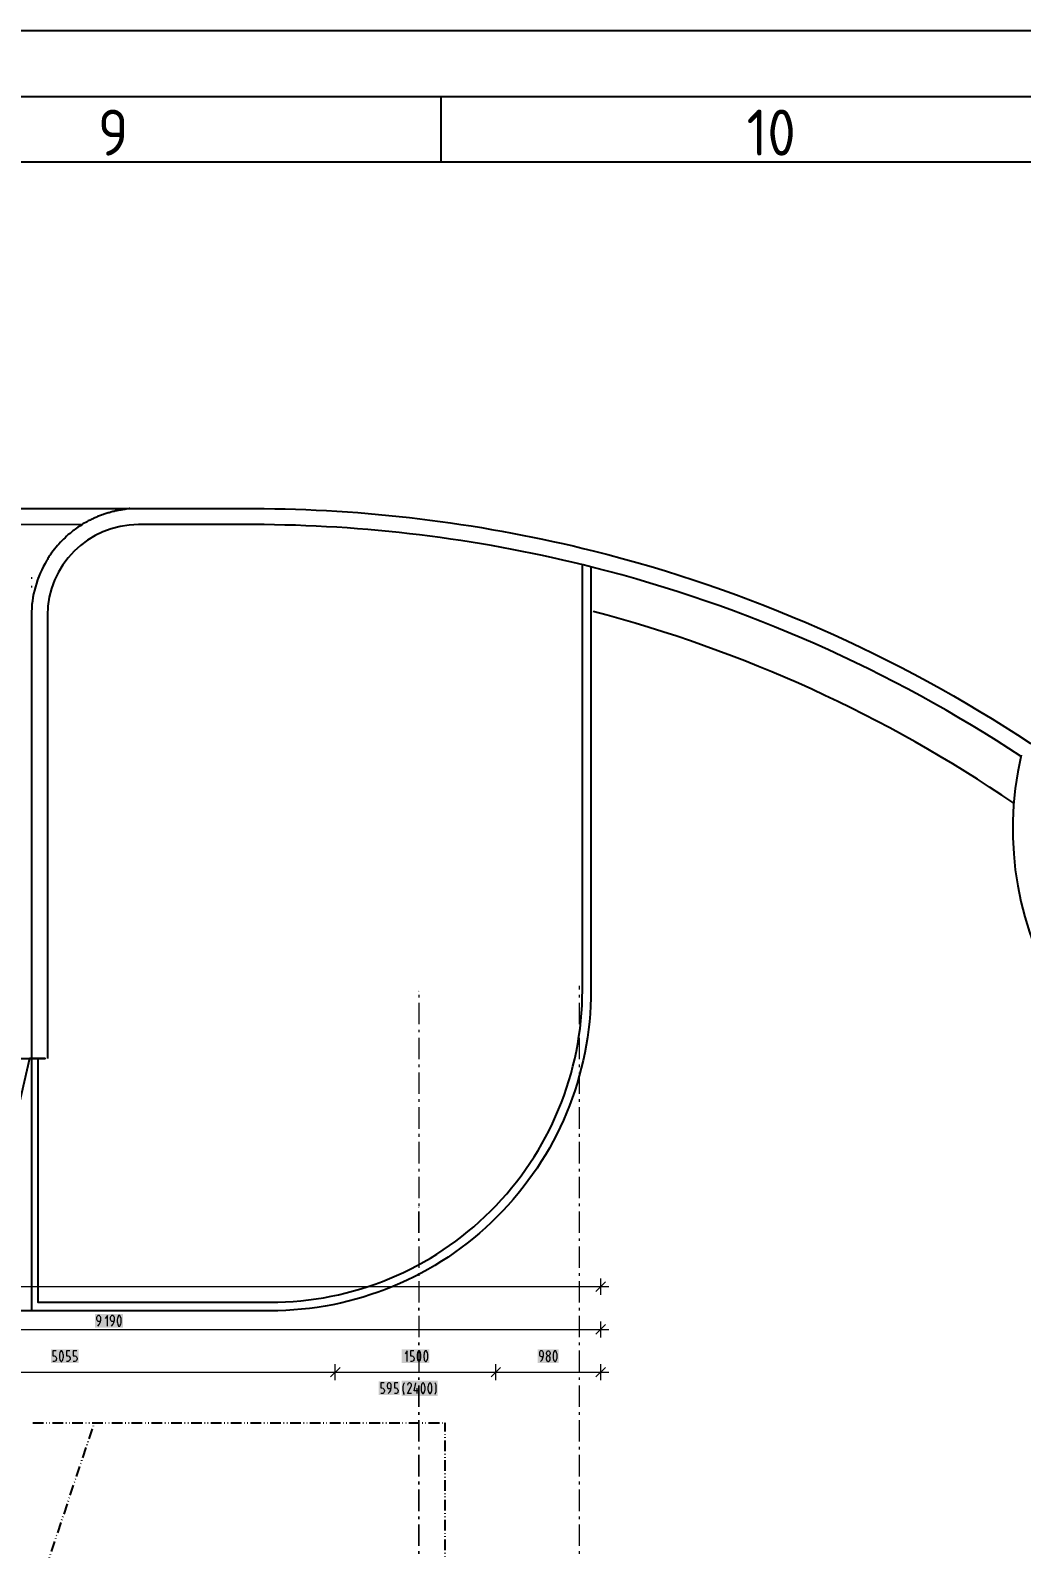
# Model space of a CAD drawing. Header units: millimetres. Extents: x 0 to 594, y 0 to 420.
# Drawn here: x 415.8 to 491.1, y 303.9 to 420 of the extents above; entities that cross this region are included whole.
import ezdxf

# ---------------------------------------------------------------- set-up
doc = ezdxf.new("R2010")
doc.units = ezdxf.units.MM
doc.header["$LTSCALE"] = 8
for name, color, linetype in [('035', 5, 'Continuous'), ('07', 7, 'Continuous'), ('PDF_CTU', 7, 'Continuous'), ('PDF_Dokresleni nad rovinou rezu', 7, 'Continuous'), ('PDF_Koty delkove', 7, 'Continuous'), ('PDF_Osy hlavni', 7, 'Continuous')]:
    doc.layers.add(name, color=color, linetype=linetype)
doc.styles.add('ISO Proportional', font='isocp.shx')

# ---------------------------------------------------------------- blocks, each defined once
blk = doc.blocks.new('IEC_border_a2')
at = {"layer": '035'}
for p, q in [((447, 415), (447, 410)), ((584, 410), (10, 410))]:
    blk.add_line(p, q, dxfattribs=at)
blk.add_lwpolyline([(0, 420), (594, 420), (594, 0), (0, 0)], close=True, dxfattribs=at)
at = {"layer": '07'}
blk.add_lwpolyline([(5, 415), (589, 415), (589, 5), (5, 5)], close=True, dxfattribs=at)
at = {"layer": '035', "style": 'ISO Proportional'}
for s, p in [('9', (420.96, 410.5)), ('10', (470.22, 410.5))]:
    blk.add_text(s, height=3.5, dxfattribs=at).set_placement(p)

msp = doc.modelspace()

# ---------------------------------------------------------------- linework, layer by layer
at = {"layer": 'PDF_CTU', "lineweight": 25}
for points in [[(36.41, 383.69), (424.03, 383.69), (433.59, 383.69, -0.058855), (458.57, 380.48, -0.085043), (491.74, 365.87, -0.100758), (522.01, 335.59, -0.085004), (536.62, 302.43, -0.057282), (539.82, 278.13), (539.75, 270.41), (539.82, 278.13)], [(421.29, 383.22), (421.22, 383.19), (421.15, 383.16), (421.08, 383.14), (421.01, 383.11), (420.93, 383.08), (420.86, 383.05), (420.79, 383.02), (420.72, 382.99), (420.65, 382.95), (420.58, 382.92), (420.51, 382.89), (420.44, 382.85), (420.37, 382.82), (420.3, 382.78), (420.23, 382.75), (420.13, 382.69), (420.03, 382.64), (419.92, 382.58), (419.82, 382.52), (419.73, 382.46), (419.63, 382.39), (419.53, 382.33), (419.43, 382.27), (419.34, 382.2), (419.24, 382.13), (419.15, 382.06), (419.06, 381.99), (418.97, 381.92), (418.84, 381.81), (418.71, 381.71), (418.58, 381.59), (418.46, 381.48), (418.34, 381.37), (418.22, 381.25), (418.11, 381.13), (418, 381), (417.88, 380.88), (417.78, 380.75), (417.67, 380.62), (417.57, 380.49), (417.47, 380.36), (417.42, 380.29), (417.38, 380.23), (417.33, 380.16), (417.29, 380.1), (417.24, 380.03), (417.2, 379.97), (417.16, 379.9), (417.12, 379.83), (417.08, 379.76, 0.137228), (415.91, 375.57), (415.91, 322.75)], [(458.4, 379.26), (458.4, 347.12, -0.414214), (434.02, 322.75), (415.75, 322.75), (52.5, 322.75, -0.414214), (28.12, 347.12), (28.12, 382.47)], [(433.59, 382.47), (424.03, 382.47, 0.414213), (417.12, 375.57), (417.13, 341.92)], [(491.07, 364.85, 0.08434), (458.57, 379.22, 0.059577), (433.58, 382.47)], [(416.4, 341.92), (416.4, 323.4), (434.02, 323.4, 0.414214), (457.75, 347.12), (457.75, 379.39)], [(491.07, 364.96, 0.414213), (509.82, 334.99, 0.112595), (520.97, 334.95)]]:
    msp.add_lwpolyline(points, format="xyb", dxfattribs=at)
for points in [[(423.39, 383.69), (423.34, 383.69), (423.3, 383.68), (423.25, 383.67), (423.2, 383.66), (423.16, 383.66), (423.11, 383.65), (423.06, 383.64), (423.02, 383.63), (422.97, 383.63), (422.93, 383.62), (422.88, 383.61), (422.83, 383.6), (422.79, 383.6), (422.78, 383.6), (422.78, 383.6), (422.78, 383.6), (422.77, 383.59), (422.77, 383.59), (422.77, 383.59), (422.77, 383.59), (422.76, 383.59), (422.76, 383.59), (422.76, 383.59), (422.75, 383.59), (422.75, 383.59), (422.75, 383.59), (422.7, 383.58), (422.65, 383.57), (422.6, 383.57), (422.55, 383.56), (422.5, 383.55), (422.45, 383.54), (422.4, 383.53), (422.35, 383.52), (422.3, 383.51), (422.25, 383.49), (422.2, 383.48), (422.15, 383.47), (422.1, 383.46), (422.02, 383.44), (421.95, 383.42), (421.88, 383.4), (421.8, 383.38), (421.73, 383.36), (421.66, 383.34), (421.58, 383.31), (421.51, 383.29), (421.44, 383.27), (421.37, 383.24), (421.29, 383.22)], [(323.9, 382.55), (377.71, 382.55), (419.78, 382.49)], [(415.89, 378.43), (415.97, 378.43)], [(416.37, 378.43), (416.43, 378.43)], [(415.88, 377.78), (415.97, 377.78)], [(406.81, 322.75), (406.81, 341.92), (416.96, 341.92), (415.75, 341.92), (411.37, 322.75), (406.81, 341.92)]]:
    msp.add_lwpolyline(points, dxfattribs=at)
msp.add_arc((432.5, 276.37), 102.86, 55.6718, 75.3222, dxfattribs=at)
at = {"layer": 'PDF_CTU', "lineweight": 25, "transparency": 33554559}
for points in [[(416.38, 378.43), (416.43, 378.48), (416.43, 378.38), (416.48, 378.43)], [(416.16, 377.78), (416.21, 377.83), (416.21, 377.73), (416.26, 377.78)]]:
    msp.add_solid(points, dxfattribs=at)
at = {"layer": 'PDF_Dokresleni nad rovinou rezu', "lineweight": 25}
for points in [[(416.01, 314.25), (416.82, 314.25)], [(417.02, 314.25), (417.06, 314.25)], [(417.27, 314.25), (417.31, 314.25)], [(417.51, 314.25), (418.32, 314.25)], [(418.52, 314.25), (418.57, 314.25)], [(418.77, 314.25), (418.81, 314.25)], [(419.01, 314.25), (419.82, 314.25)], [(420.03, 314.25), (420.07, 314.25)], [(420.27, 314.25), (420.31, 314.25)], [(420.52, 313.79), (420.27, 313.02)], [(420.52, 314.25), (421.33, 314.25)], [(420.6, 314.03), (420.59, 313.99)], [(420.68, 314.25), (420.67, 314.22)], [(421.53, 314.25), (421.57, 314.25)], [(421.78, 314.25), (421.82, 314.25)], [(422.02, 314.25), (422.83, 314.25)], [(423.03, 314.25), (423.08, 314.25)], [(423.28, 314.25), (423.32, 314.25)], [(423.52, 314.25), (424.33, 314.25)], [(424.54, 314.25), (424.58, 314.25)], [(424.78, 314.25), (424.82, 314.25)], [(425.03, 314.25), (425.84, 314.25)], [(426.04, 314.25), (426.08, 314.25)], [(426.29, 314.25), (426.33, 314.25)], [(426.53, 314.25), (427.34, 314.25)], [(427.54, 314.25), (427.59, 314.25)], [(427.79, 314.25), (427.83, 314.25)], [(428.03, 314.25), (428.85, 314.25)], [(429.05, 314.25), (429.09, 314.25)], [(429.29, 314.25), (429.33, 314.25)], [(429.54, 314.25), (430.35, 314.25)], [(430.55, 314.25), (430.59, 314.25)], [(430.8, 314.25), (430.84, 314.25)], [(431.04, 314.25), (431.85, 314.25)], [(432.06, 314.25), (432.1, 314.25)], [(432.3, 314.25), (432.34, 314.25)], [(432.54, 314.25), (433.36, 314.25)], [(433.56, 314.25), (433.6, 314.25)], [(433.8, 314.25), (433.84, 314.25)], [(434.05, 314.25), (434.86, 314.25)], [(435.06, 314.25), (435.1, 314.25)], [(435.31, 314.25), (435.35, 314.25)], [(435.55, 314.25), (436.36, 314.25)], [(436.57, 314.25), (436.61, 314.25)], [(436.81, 314.25), (436.85, 314.25)], [(437.05, 314.25), (437.87, 314.25)], [(438.07, 314.25), (438.11, 314.25)], [(438.31, 314.25), (438.35, 314.25)], [(438.56, 314.25), (439.37, 314.25)], [(439.57, 314.25), (439.61, 314.25)], [(439.82, 314.25), (439.86, 314.25)], [(440.06, 314.25), (440.87, 314.25)], [(441.08, 314.25), (441.12, 314.25)], [(441.32, 314.25), (441.36, 314.25)], [(441.56, 314.25), (442.38, 314.25)], [(442.58, 314.25), (442.62, 314.25)], [(442.82, 314.25), (442.86, 314.25)], [(443.07, 314.25), (443.88, 314.25)], [(444.08, 314.25), (444.12, 314.25)], [(444.33, 314.25), (444.37, 314.25)], [(444.57, 314.25), (445.38, 314.25)], [(445.59, 314.25), (445.63, 314.25)], [(445.83, 314.25), (445.87, 314.25)], [(446.07, 314.25), (446.89, 314.25)], [(447.09, 314.25), (447.13, 314.25)], [(447.31, 314.25), (447.31, 313.59)], [(447.31, 313.39), (447.31, 313.35)], [(420.05, 312.37), (419.79, 311.6)], [(420.12, 312.6), (420.11, 312.56)], [(420.2, 312.83), (420.19, 312.79)], [(447.31, 313.15), (447.31, 313.11)], [(447.31, 312.9), (447.31, 312.09)], [(419.65, 311.17), (419.63, 311.14)], [(419.72, 311.41), (419.71, 311.37)], [(447.31, 311.89), (447.31, 311.85)], [(447.31, 311.64), (447.31, 311.6)], [(447.31, 311.4), (447.31, 310.59)], [(419.25, 309.98), (419.23, 309.94)], [(419.57, 310.94), (419.31, 310.17)], [(447.31, 310.39), (447.31, 310.34)], [(447.31, 310.14), (447.31, 310.1)], [(447.31, 309.9), (447.31, 309.08)], [(419.09, 309.52), (418.83, 308.75)], [(419.17, 309.75), (419.16, 309.71)], [(447.31, 308.88), (447.31, 308.84)], [(418.62, 308.09), (418.36, 307.32)], [(418.69, 308.32), (418.68, 308.28)], [(418.77, 308.55), (418.76, 308.52)], [(447.31, 308.64), (447.31, 308.6)], [(447.31, 308.39), (447.31, 307.58)], [(418.14, 306.67), (417.88, 305.9)], [(418.22, 306.9), (418.2, 306.86)], [(418.29, 307.13), (418.28, 307.09)], [(447.31, 307.38), (447.31, 307.34)], [(447.31, 307.13), (447.31, 307.09)], [(447.31, 306.89), (447.31, 306.08)], [(417.66, 305.24), (417.4, 304.47)], [(417.74, 305.47), (417.73, 305.43)], [(417.82, 305.7), (417.8, 305.66)], [(447.31, 305.87), (447.31, 305.83)], [(447.31, 305.63), (447.31, 305.59)], [(447.31, 305.39), (447.31, 304.57)], [(417.34, 304.28), (417.33, 304.24)], [(447.31, 304.37), (447.31, 304.33)], [(447.31, 304.13), (447.31, 304.09)], [(417.26, 304.05), (417.25, 304.01)]]:
    msp.add_lwpolyline(points, dxfattribs=at)
at = {"layer": 'PDF_Dokresleni nad rovinou rezu', "lineweight": 25, "transparency": 33554559}
for points in [[(420.69, 314.3), (420.73, 314.24), (420.63, 314.27), (420.66, 314.2)], [(447.31, 314.3), (447.36, 314.25), (447.26, 314.25), (447.31, 314.2)], [(447.26, 314.25), (447.31, 314.3), (447.31, 314.2), (447.36, 314.25)]]:
    msp.add_solid(points, dxfattribs=at)
at = {"layer": 'PDF_Koty delkove', "lineweight": 18}
for points in [[(458.77, 324.23), (459.5, 324.96)], [(459.14, 323.98), (459.14, 324.59), (459.14, 325.2)], [(75.73, 324.59), (459.14, 324.59)], [(459.14, 324.59), (459.75, 324.59)], [(420.95, 321.59), (421.06, 321.72), (421.12, 321.86), (421.17, 322.05), (421.17, 322.24), (421.16, 322.29), (421.14, 322.33), (421.11, 322.36), (421.08, 322.39), (421.04, 322.4), (420.99, 322.4), (420.95, 322.39), (420.92, 322.36), (420.9, 322.33), (420.88, 322.29), (420.86, 322.24), (420.86, 322.13), (420.88, 322.08), (420.9, 322.02), (420.95, 321.98), (420.99, 321.97), (421.15, 321.97)], [(421.69, 321.59), (421.69, 322.4), (421.51, 322.18)], [(421.99, 321.59), (422.1, 321.72), (422.16, 321.86), (422.21, 322.05), (422.21, 322.24), (422.2, 322.29), (422.18, 322.33), (422.15, 322.36), (422.12, 322.39), (422.08, 322.4), (422.03, 322.4), (421.99, 322.39), (421.96, 322.36), (421.94, 322.33), (421.92, 322.29), (421.9, 322.24), (421.9, 322.13), (421.92, 322.08), (421.94, 322.02), (421.99, 321.98), (422.03, 321.97), (422.19, 321.97)], [(458.77, 320.98), (459.5, 321.71)], [(459.14, 320.73), (459.14, 321.34), (459.14, 321.95)], [(75.73, 321.34), (91.09, 321.34), (129.65, 321.34), (132.09, 321.34), (181.05, 321.34), (183.08, 321.34), (232.04, 321.34), (234.48, 321.34), (283.24, 321.34), (285.68, 321.34), (334.44, 321.34), (336.88, 321.34), (369.38, 321.34), (384.46, 321.34), (459.14, 321.34)], [(459.14, 321.34), (459.75, 321.34)], [(417.79, 319.72), (417.53, 319.72), (417.53, 319.34), (417.64, 319.34), (417.72, 319.31), (417.76, 319.27), (417.8, 319.2), (417.82, 319.15), (417.82, 319.1), (417.8, 319.04), (417.78, 318.99), (417.75, 318.95), (417.71, 318.92), (417.64, 318.91), (417.53, 318.91)], [(419.35, 319.72), (419.09, 319.72), (419.09, 319.34), (419.2, 319.34), (419.28, 319.31), (419.32, 319.27), (419.36, 319.2), (419.38, 319.15), (419.38, 319.1), (419.36, 319.04), (419.34, 318.99), (419.31, 318.95), (419.27, 318.92), (419.2, 318.91), (419.09, 318.91)], [(444.45, 318.91), (444.45, 319.72), (444.28, 319.5)], [(444.95, 319.72), (444.69, 319.72), (444.69, 319.34), (444.8, 319.34), (444.87, 319.31), (444.92, 319.27), (444.96, 319.2), (444.97, 319.15), (444.97, 319.1), (444.96, 319.04), (444.94, 318.99), (444.9, 318.95), (444.86, 318.92), (444.8, 318.91), (444.69, 318.91)], [(445.29, 319.71), (445.25, 319.65), (445.22, 319.57), (445.2, 319.47), (445.19, 319.39), (445.19, 319.23), (445.2, 319.15), (445.22, 319.05), (445.25, 318.97), (445.29, 318.92), (445.32, 318.91), (445.36, 318.91), (445.38, 318.92), (445.42, 318.97), (445.46, 319.05), (445.48, 319.15), (445.49, 319.23)], [(445.49, 319.23), (445.49, 319.39), (445.48, 319.47), (445.46, 319.57), (445.42, 319.65), (445.38, 319.71), (445.36, 319.72), (445.32, 319.72), (445.29, 319.71)], [(454.57, 318.91), (454.68, 319.04), (454.74, 319.18), (454.79, 319.37), (454.79, 319.56), (454.78, 319.61), (454.75, 319.65), (454.73, 319.68), (454.7, 319.71), (454.66, 319.72), (454.61, 319.72), (454.57, 319.71), (454.54, 319.68), (454.52, 319.65), (454.49, 319.61), (454.48, 319.56), (454.48, 319.45), (454.49, 319.39), (454.52, 319.34), (454.57, 319.3), (454.61, 319.28), (454.76, 319.28)], [(455.05, 319.28), (455.01, 319.22), (455, 319.15), (455, 319.1), (455.01, 319.03), (455.05, 318.96), (455.09, 318.92), (455.13, 318.91), (455.18, 318.91), (455.22, 318.92), (455.26, 318.96), (455.3, 319.03), (455.31, 319.1)], [(455.11, 319.34), (455.09, 319.35), (455.06, 319.39), (455.04, 319.45), (455.03, 319.5), (455.03, 319.56), (455.04, 319.61), (455.06, 319.66), (455.1, 319.71), (455.13, 319.72), (455.18, 319.72), (455.21, 319.71), (455.25, 319.66), (455.27, 319.61), (455.29, 319.56), (455.29, 319.5), (455.27, 319.45), (455.25, 319.39), (455.22, 319.35), (455.2, 319.34)], [(455.31, 319.1), (455.31, 319.15), (455.3, 319.22), (455.26, 319.28), (455.22, 319.33), (455.2, 319.34), (455.11, 319.34), (455.09, 319.33), (455.05, 319.28)], [(455.83, 319.23), (455.83, 319.39), (455.82, 319.47), (455.79, 319.57), (455.76, 319.65), (455.72, 319.71), (455.7, 319.72), (455.65, 319.72), (455.63, 319.71), (455.59, 319.65), (455.56, 319.57), (455.53, 319.47), (455.52, 319.39), (455.52, 319.23), (455.53, 319.15), (455.56, 319.05), (455.59, 318.97), (455.63, 318.92), (455.65, 318.91), (455.7, 318.91)], [(455.7, 318.91), (455.72, 318.92), (455.76, 318.97), (455.79, 319.05), (455.82, 319.15), (455.83, 319.23)], [(75.73, 318.09), (91.09, 318.09), (130.87, 318.09), (135.18, 318.09), (136.3, 318.09), (144.16, 318.09), (145.52, 318.09), (182.07, 318.09), (233.26, 318.09), (284.46, 318.09), (335.66, 318.09), (384.46, 318.09), (387.71, 318.09), (397.9, 318.09), (438.98, 318.09), (451.17, 318.09), (459.14, 318.09)], [(438.62, 317.73), (439.35, 318.46)], [(438.98, 317.48), (438.98, 318.09), (438.98, 318.7)], [(450.81, 317.73), (451.54, 318.46)], [(451.17, 317.48), (451.17, 318.09), (451.17, 318.7)], [(458.77, 317.73), (459.5, 318.46)], [(459.14, 317.48), (459.14, 318.09), (459.14, 318.7)], [(459.14, 318.09), (459.75, 318.09)], [(442.69, 317.28), (442.43, 317.28), (442.43, 316.9), (442.53, 316.9), (442.61, 316.87), (442.65, 316.83), (442.7, 316.77), (442.71, 316.71), (442.71, 316.66), (442.7, 316.6), (442.68, 316.55)], [(443.01, 316.47), (443.12, 316.6), (443.19, 316.74), (443.23, 316.93), (443.23, 317.12), (443.22, 317.17), (443.2, 317.21), (443.17, 317.24), (443.14, 317.27), (443.1, 317.28), (443.06, 317.28), (443.01, 317.27), (442.98, 317.24), (442.96, 317.21), (442.94, 317.17), (442.92, 317.12), (442.92, 317.01), (442.94, 316.96), (442.96, 316.9), (443.01, 316.86), (443.06, 316.85), (443.21, 316.85)], [(443.73, 317.28), (443.47, 317.28), (443.47, 316.9), (443.58, 316.9), (443.65, 316.87), (443.69, 316.83), (443.74, 316.77), (443.75, 316.71), (443.75, 316.66), (443.74, 316.6), (443.72, 316.55), (443.68, 316.51), (443.64, 316.48), (443.58, 316.47), (443.47, 316.47)], [(444.24, 316.41), (444.2, 316.47), (444.18, 316.52), (444.17, 316.6), (444.15, 316.74), (444.15, 317.01), (444.17, 317.12), (444.19, 317.2), (444.22, 317.25), (444.24, 317.28)], [(444.74, 317.01), (444.76, 317.06), (444.76, 317.15), (444.74, 317.2), (444.71, 317.24), (444.67, 317.27), (444.63, 317.28), (444.59, 317.28), (444.54, 317.27), (444.51, 317.24), (444.48, 317.2), (444.46, 317.12)], [(444.76, 316.47), (444.46, 316.47), (444.74, 317.01)], [(445.28, 316.68), (444.98, 316.68), (445.11, 317.28)], [(445.19, 316.47), (445.19, 316.87)], [(446.32, 316.79), (446.32, 316.96), (446.31, 317.04), (446.29, 317.13), (446.26, 317.21), (446.21, 317.27), (446.19, 317.28), (446.15, 317.28), (446.13, 317.27), (446.08, 317.21), (446.05, 317.13), (446.03, 317.04), (446.02, 316.96)], [(446.02, 316.96), (446.02, 316.79), (446.03, 316.71), (446.05, 316.62), (446.08, 316.54), (446.13, 316.48), (446.15, 316.47), (446.19, 316.47), (446.21, 316.48), (446.26, 316.54), (446.29, 316.62), (446.31, 316.71), (446.32, 316.79)], [(446.54, 317.28), (446.56, 317.25), (446.59, 317.2), (446.61, 317.12), (446.63, 317.01), (446.63, 316.74), (446.61, 316.6), (446.6, 316.52), (446.58, 316.47), (446.54, 316.41)], [(442.68, 316.55), (442.64, 316.51), (442.6, 316.48), (442.53, 316.47), (442.43, 316.47)]]:
    msp.add_lwpolyline(points, dxfattribs=at)
for points in [[(422.73, 321.91), (422.73, 322.08), (422.72, 322.16), (422.7, 322.25), (422.66, 322.33), (422.62, 322.39), (422.6, 322.4), (422.55, 322.4), (422.53, 322.39), (422.49, 322.33), (422.46, 322.25), (422.44, 322.16), (422.42, 322.08), (422.42, 321.91), (422.44, 321.83), (422.46, 321.74), (422.49, 321.66), (422.53, 321.6), (422.55, 321.59), (422.6, 321.59), (422.62, 321.6), (422.66, 321.66), (422.7, 321.74), (422.72, 321.83)], [(418.34, 319.23), (418.34, 319.39), (418.32, 319.47), (418.3, 319.57), (418.27, 319.65), (418.23, 319.71), (418.21, 319.72), (418.16, 319.72), (418.14, 319.71), (418.1, 319.65), (418.07, 319.57), (418.04, 319.47), (418.03, 319.39), (418.03, 319.23), (418.04, 319.15), (418.07, 319.05), (418.1, 318.97), (418.14, 318.92), (418.16, 318.91), (418.21, 318.91), (418.23, 318.92), (418.27, 318.97), (418.3, 319.05), (418.32, 319.15)], [(446.01, 319.23), (446.01, 319.39), (446, 319.47), (445.98, 319.57), (445.94, 319.65), (445.9, 319.71), (445.88, 319.72), (445.84, 319.72), (445.81, 319.71), (445.77, 319.65), (445.74, 319.57), (445.72, 319.47), (445.71, 319.39), (445.71, 319.23), (445.72, 319.15), (445.74, 319.05), (445.77, 318.97), (445.81, 318.92), (445.84, 318.91), (445.88, 318.91), (445.9, 318.92), (445.94, 318.97), (445.98, 319.05), (446, 319.15)], [(445.8, 316.79), (445.8, 316.96), (445.79, 317.04), (445.77, 317.13), (445.74, 317.21), (445.69, 317.27), (445.67, 317.28), (445.63, 317.28), (445.61, 317.27), (445.56, 317.21), (445.53, 317.13), (445.51, 317.04), (445.5, 316.96), (445.5, 316.79), (445.51, 316.71), (445.53, 316.62), (445.56, 316.54), (445.61, 316.48), (445.63, 316.47), (445.67, 316.47), (445.69, 316.48), (445.74, 316.54), (445.77, 316.62), (445.79, 316.71)]]:
    msp.add_lwpolyline(points, close=True, dxfattribs=at)
msp.add_lwpolyline([(418.83, 319.72), (418.57, 319.72), (418.57, 319.34, -1.304795), (418.57, 318.91)], format="xyb", dxfattribs=at)
at = {"layer": 'PDF_Koty delkove', "color": 7, "lineweight": 18, "true_color": 0xffffff, "transparency": 33554559}
for points in [[(420.74, 321.47), (422.85, 321.47), (420.74, 322.52), (422.85, 322.52)], [(417.39, 318.78), (419.5, 318.78), (417.39, 319.84), (419.5, 319.84)], [(444.02, 318.78), (446.13, 318.78), (444.02, 319.84), (446.13, 319.84)], [(454.36, 318.78), (455.95, 318.78), (454.36, 319.84), (455.95, 319.84)], [(442.28, 316.35), (443.87, 316.35), (442.28, 317.4), (443.87, 317.4)], [(444.03, 316.29), (446.75, 316.29), (444.03, 317.46), (446.75, 317.46)]]:
    msp.add_solid(points, dxfattribs=at)
at = {"layer": 'PDF_Osy hlavni', "lineweight": 18}
for points in [[(457.51, 347.44), (457.51, 347.16)], [(445.32, 346.75), (445.32, 346.55)], [(445.32, 346.14), (445.32, 344.52)], [(457.51, 346.75), (457.51, 346.55)], [(457.51, 346.14), (457.51, 344.52)], [(445.32, 344.11), (445.32, 343.91)], [(457.51, 344.11), (457.51, 343.91)], [(445.32, 343.5), (445.32, 341.87)], [(457.51, 343.5), (457.51, 341.87)], [(445.32, 341.47), (445.32, 341.27)], [(457.51, 341.47), (457.51, 341.27)], [(445.32, 340.86), (445.32, 339.23)], [(457.51, 340.86), (457.51, 339.23)], [(445.32, 338.83), (445.32, 338.62)], [(445.32, 338.22), (445.32, 336.59)], [(457.51, 338.83), (457.51, 338.62)], [(457.51, 338.22), (457.51, 336.59)], [(445.32, 336.19), (445.32, 335.98)], [(445.32, 335.58), (445.32, 333.95)], [(457.51, 336.19), (457.51, 335.98)], [(457.51, 335.58), (457.51, 333.95)], [(445.32, 333.55), (445.32, 333.34)], [(457.51, 333.55), (457.51, 333.34)], [(445.32, 332.94), (445.32, 331.31)], [(457.51, 332.94), (457.51, 331.31)], [(445.32, 330.9), (445.32, 330.7)], [(457.51, 330.9), (457.51, 330.7)], [(445.32, 328.67), (445.32, 330.29), (445.32, 328.67)], [(457.51, 330.29), (457.51, 328.67)], [(445.32, 328.06), (445.32, 328.26), (445.32, 328.06)], [(445.32, 327.65), (445.32, 326.03)], [(445.32, 327.65), (445.32, 326.03)], [(457.51, 328.26), (457.51, 328.06)], [(457.51, 327.65), (457.51, 326.03)], [(445.32, 325.62), (445.32, 325.42)], [(445.32, 325.62), (445.32, 325.42)], [(445.32, 325.01), (445.32, 323.39)], [(445.32, 325.01), (445.32, 323.39)], [(457.51, 325.62), (457.51, 325.42)], [(457.51, 325.01), (457.51, 323.39)], [(445.32, 322.98), (445.32, 322.78), (445.32, 322.98)], [(457.51, 322.98), (457.51, 322.78)], [(445.32, 322.37), (445.32, 320.75)], [(445.32, 322.37), (445.32, 320.75)], [(457.51, 322.37), (457.51, 320.75)], [(445.32, 320.34), (445.32, 320.14), (445.32, 320.34)], [(457.51, 320.34), (457.51, 320.14)], [(445.32, 319.73), (445.32, 318.11)], [(445.32, 319.73), (445.32, 318.11)], [(457.51, 319.73), (457.51, 318.11)], [(445.32, 317.7), (445.32, 317.5), (445.32, 317.7)], [(445.32, 317.09), (445.32, 315.46), (445.32, 317.09)], [(457.51, 317.7), (457.51, 317.5)], [(457.51, 317.09), (457.51, 315.46)], [(445.32, 315.06), (445.32, 314.85), (445.32, 315.06)], [(457.51, 315.06), (457.51, 314.85)], [(445.32, 314.45), (445.32, 312.82), (445.32, 314.45)], [(457.51, 314.45), (457.51, 312.82)], [(445.32, 312.42), (445.32, 312.21)], [(445.32, 312.42), (445.32, 312.21)], [(457.51, 312.42), (457.51, 312.21)], [(445.32, 310.18), (445.32, 311.81), (445.32, 310.18)], [(457.51, 311.81), (457.51, 310.18)], [(445.32, 309.57), (445.32, 309.78), (445.32, 309.57)], [(445.32, 307.54), (445.32, 309.17), (445.32, 307.54)], [(457.51, 309.78), (457.51, 309.57)], [(457.51, 309.17), (457.51, 307.54)], [(445.32, 306.93), (445.32, 307.13), (445.32, 306.93)], [(445.32, 304.9), (445.32, 306.52), (445.32, 304.9)], [(457.51, 307.13), (457.51, 306.93)], [(457.51, 306.52), (457.51, 304.9)], [(445.32, 304.29), (445.32, 304.49), (445.32, 304.29)], [(457.51, 304.49), (457.51, 304.29)]]:
    msp.add_lwpolyline(points, dxfattribs=at)
at = {"layer": 'PDF_Osy hlavni', "lineweight": 18, "transparency": 33554559}
for points in [[(445.32, 347.07), (445.36, 347.03), (445.29, 347.03), (445.32, 346.99)], [(457.51, 347.47), (457.55, 347.44), (457.47, 347.44), (457.51, 347.4)], [(445.32, 330.64), (445.36, 330.61), (445.29, 330.61), (445.32, 330.57)]]:
    msp.add_solid(points, dxfattribs=at)

# ---------------------------------------------------------------- block references
msp.add_blockref('IEC_border_a2', (0, 0))

doc.saveas('drawing.dxf')
